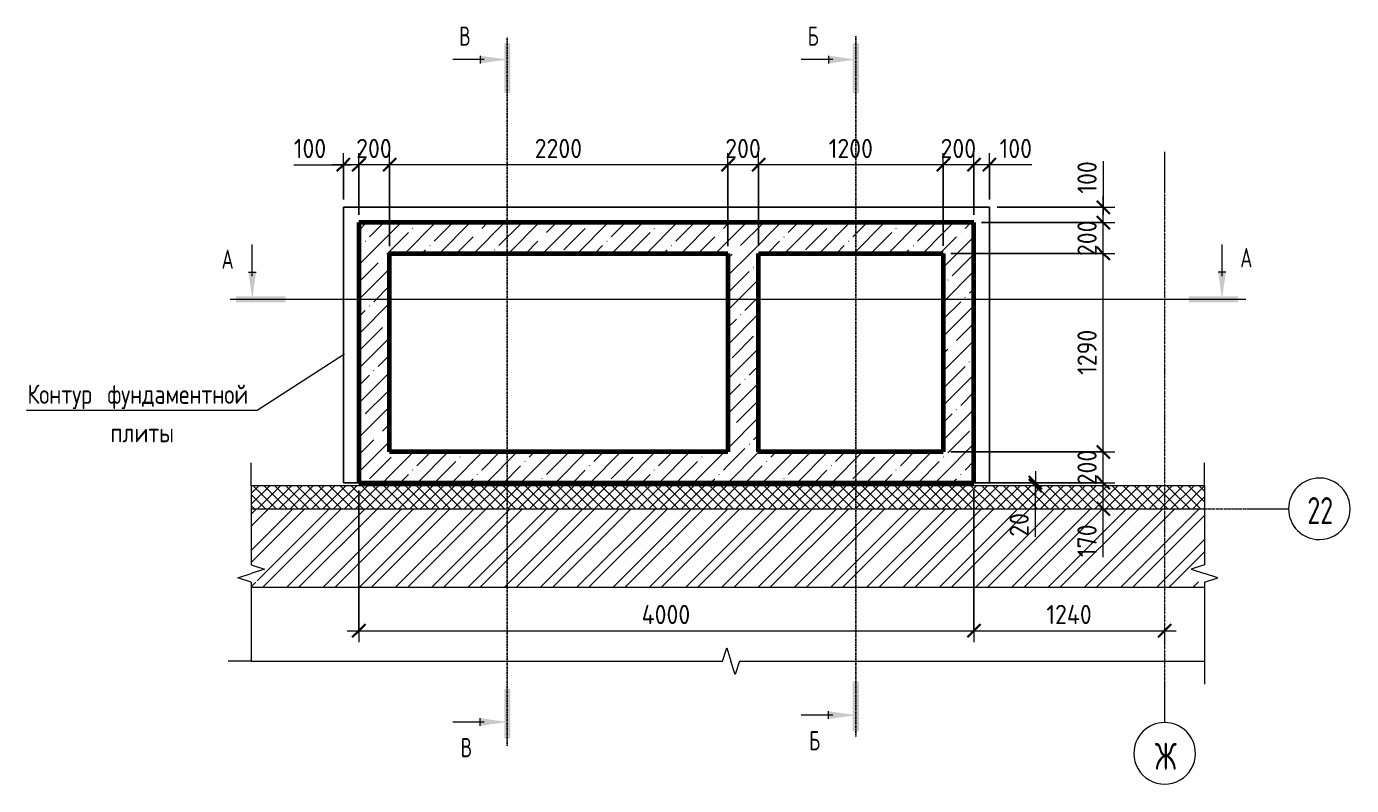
# Model space of a CAD drawing. Header units: millimetres. Extents: x -35166 to 26009, y -4005 to 79300.
# Drawn here: x -26563 to -17947, y 74367 to 79300 of the extents above; entities that cross this region are included whole.
import ezdxf

# ---------------------------------------------------------------- set-up
doc = ezdxf.new("R2010")
doc.units = ezdxf.units.MM
doc.linetypes.add('02 Штрихпунктирная _20 мм_', pattern=[25, 20, -2.5, 0, -2.5])
doc.linetypes.add('04 Пунктир 10мм', pattern=[10, 0, -10])
for name, color, linetype, lineweight in [('AA_Dim', 7, 'Continuous', 9), ('AA_Dim-50', 7, 'Continuous', 9), ('AA_Oformlenie', 7, 'Continuous', 9), ('AA_Razrez', 7, 'Continuous', 9), ('AA_Vinoska', 7, 'Continuous', 9), ('AF_Stena', 7, 'Continuous', 9), ('Оси', 7, 'Continuous', 9)]:
    doc.layers.add(name, color=color, linetype=linetype, lineweight=lineweight)
doc.layers.add('AF_Stena_Опалубка', color=7, linetype='Continuous', lineweight=20, true_color=0x0063c6)
doc.layers.add('KR_Fundament', color=7, linetype='Continuous', lineweight=20, true_color=0x804000)
doc.styles.add('GOST Common', font='GOST_Common.ttf', dxfattribs={"width": 0.85, "height": 125})
doc.styles.add('ISOCPEUR', font='isocpeur.TTF', dxfattribs={"width": 0.7, "height": 125})
doc.styles.add('ISOCPEUR_1', font='isocpeur.TTF', dxfattribs={"width": 0.9, "height": 125})
doc.styles.add('ISOCPEUR_3', font='isocpeur.TTF', dxfattribs={"width": 0.7, "height": 175})
doc.dimstyles.new('00_Точн_3_знака__прозр_', dxfattribs={"dimscale": 304.8, "dimtxt": 125.344371, "dimasz": 0.278871, "dimexe": 0.246063, "dimexo": 0.164042, "dimgap": 0.016404, "dimtad": 1, "dimdec": 3, "dimrnd": 0.001, "dimdsep": 46, "dimtxsty": 'ISOCPEUR_1', "dimblk1": 'OBLIQUE', "dimblk2": 'OBLIQUE', "dimsah": 1, "dimcen": 0.09, "dimdle": 0.246063, "dimazin": 0, "dimtfac": 1, "dimtdec": 4, "dimtix": 1, "dimtmove": 1, "dimatfit": 3, "dimfxl": 1, "dimtvp": 1, "dimtolj": 1, "dimtzin": 0, "dimlwd": 18, "dimlwe": 18, "dimarcsym": 2})
doc.dimstyles.new('00_Точн_3_знака__прозр__1', dxfattribs={"dimscale": 304.8, "dimtxt": 125.344371, "dimasz": 0.278871, "dimexe": 0.246063, "dimexo": 0.164042, "dimgap": 0.016404, "dimtad": 1, "dimdec": 3, "dimrnd": 0.001, "dimdsep": 46, "dimtxsty": 'ISOCPEUR_1', "dimblk1": 'OBLIQUE', "dimblk2": 'OBLIQUE', "dimsah": 1, "dimcen": 0.09, "dimdle": 0.246063, "dimazin": 0, "dimtfac": 1, "dimtdec": 4, "dimtix": 1, "dimtmove": 0, "dimatfit": 3, "dimfxl": 1, "dimtvp": 1, "dimtolj": 1, "dimtzin": 0, "dimlwd": 18, "dimlwe": 18, "dimarcsym": 2})
pattern_1 = [(45, (-54556.73, 0), (-112.2532, 112.2532), []), (45, (-54444.48, 0), (-112.2532, 112.2532), [198.438, -39.688, 1.676, -38.011])]

# ---------------------------------------------------------------- blocks, each defined once
blk = doc.blocks.new('011_ЛинияОбрыва _ЭлУзла_Линия_ - Тип 1-3863810-План СТм на отм_ -1_700 Опл')
at = {"layer": 'AA_Oformlenie'}
for p, q in [((0, 0), (515, 0)), ((626.3, 0), (1140, 0))]:
    blk.add_line(p, q, dxfattribs=at)
blk = doc.blocks.new('011_ЛинияОбрыва _ЭлУзла_Линия_ - Тип 1-3863782-План СТм на отм_ -1_700 Опл')
at = {"layer": 'AA_Oformlenie'}
for p, q in [((0, 0), (3065, 0)), ((3176.3, 0), (6200, 0))]:
    blk.add_line(p, q, dxfattribs=at)
blk = doc.blocks.new('011_ЛинияОбрыва _ЭлУзла_Линия_ - Тип 1-3863862-План СТм на отм_ -1_700 Опл')
at = {"layer": 'AA_Oformlenie'}
for p, q in [((0, 0), (515, 0)), ((626.3, 0), (1140, 0))]:
    blk.add_line(p, q, dxfattribs=at)
blk = doc.blocks.new('Разрез - Номер узла_ сзади-394133-План СТм на отм_ -1_700 Опл')
at = {"layer": 'AA_Razrez'}
for points in [[(7.33, 0.4), (7.33, -0.39), (0.87, -0.39), (0.87, 0.4)], [(3.5, -3.53), (2.5, -3.53), (3, 0)]]:
    blk.add_hatch(color=256, dxfattribs=at).paths.add_polyline_path(points)
for p, q in [((3, -3), (3, -7.1)), ((2.5, -3.53), (3.5, -3.53))]:
    blk.add_line(p, q, dxfattribs=at)
blk = doc.blocks.new('Разрез - Номер узла_ спереди-394134-План СТм на отм_ -1_700 Опл')
at = {"layer": 'AA_Razrez'}
for points in [[(7.33, 0.4), (7.33, -0.39), (0.87, -0.39), (0.87, 0.4)], [(3.5, -3.53), (2.5, -3.53), (3, 0)]]:
    blk.add_hatch(color=256, dxfattribs=at).paths.add_polyline_path(points)
for p, q in [((3, -3), (3, -7.1)), ((2.5, -3.53), (3.5, -3.53))]:
    blk.add_line(p, q, dxfattribs=at)
blk = doc.blocks.new('DIMBLOCK6-План СТм на отм_ -1_700 Опл')
at = {"layer": 'AA_Dim-50', "color": 30, "lineweight": 18, "true_color": 0xff8000, "transparency": 16777216}
for p, q in [((-20351.9, 76335), (-19486.3, 76335)), ((-19561.3, 76335), (-20351.9, 76335)), ((-19561.3, 76090), (-19561.3, 76335)), ((-19561.3, 76111.9), (-19561.3, 76250)), ((-19571.4, 76165), (-19486.3, 76165)), ((-19561.3, 76165), (-19571.4, 76165)), ((-19561.3, 75851.4), (-19561.3, 76111.9))]:
    blk.add_line(p, q, dxfattribs=at)
at = {"layer": 'AA_Dim-50', "color": 30, "lineweight": 30, "true_color": 0xff8000, "transparency": 16777216}
for p, q in [((-19561.3, 76335), (-19603.8, 76377.5)), ((-19561.3, 76335), (-19518.8, 76292.5)), ((-19561.3, 76165), (-19603.8, 76207.5)), ((-19561.3, 76165), (-19518.8, 76122.5))]:
    blk.add_line(p, q, dxfattribs=at)
at = {"layer": 'AA_Dim-50', "color": 0, "lineweight": 18, "transparency": 16777216, "insert": (-19729.1, 75851.4), "char_height": 125, "width": 252.581, "attachment_point": 1, "rotation": 90, "line_spacing_factor": 1.135194, "style": 'ISOCPEUR_1'}
blk.add_mtext('170', dxfattribs=at)
blk = doc.blocks.new('_Oblique')
at = {"color": 0, "linetype": 'ByBlock', "lineweight": -2}
blk.add_line((-0.5, -0.5), (0.5, 0.5), dxfattribs=at)
blk = doc.blocks.new('DIMBLOCK7-План СТм на отм_ -1_700 Опл')
at = {"layer": 'AA_Dim-50', "color": 30, "lineweight": 18, "true_color": 0xff8000, "transparency": 16777216}
for p, q in [((-20551.9, 76535), (-19486.3, 76535)), ((-19561.3, 76535), (-20551.9, 76535)), ((-19561.3, 76335), (-19561.3, 76535)), ((-20351.9, 76335), (-19486.3, 76335)), ((-19561.3, 76335), (-20351.9, 76335))]:
    blk.add_line(p, q, dxfattribs=at)
at = {"layer": 'AA_Dim-50', "color": 30, "lineweight": 30, "true_color": 0xff8000, "transparency": 16777216}
for p, q in [((-19561.3, 76535), (-19603.8, 76577.5)), ((-19561.3, 76535), (-19518.8, 76492.5)), ((-19561.3, 76335), (-19603.8, 76377.5)), ((-19561.3, 76335), (-19518.8, 76292.5))]:
    blk.add_line(p, q, dxfattribs=at)
at = {"layer": 'AA_Dim-50', "color": 0, "lineweight": 18, "transparency": 16777216, "insert": (-19729.1, 76317.9), "char_height": 125, "width": 280.961, "attachment_point": 1, "rotation": 90, "line_spacing_factor": 1.135194, "style": 'ISOCPEUR_1'}
blk.add_mtext('200', dxfattribs=at)
blk = doc.blocks.new('DIMBLOCK8-План СТм на отм_ -1_700 Опл')
at = {"layer": 'AA_Dim-50', "color": 30, "lineweight": 18, "true_color": 0xff8000, "transparency": 16777216}
for p, q in [((-20551.9, 77825), (-19486.3, 77825)), ((-19561.3, 77825), (-20551.9, 77825)), ((-19561.3, 76535), (-19561.3, 77825)), ((-20551.9, 76535), (-19486.3, 76535)), ((-19561.3, 76535), (-20551.9, 76535))]:
    blk.add_line(p, q, dxfattribs=at)
at = {"layer": 'AA_Dim-50', "color": 30, "lineweight": 30, "true_color": 0xff8000, "transparency": 16777216}
for p, q in [((-19561.3, 77825), (-19603.8, 77867.5)), ((-19561.3, 77825), (-19518.8, 77782.5)), ((-19561.3, 76535), (-19603.8, 76577.5)), ((-19561.3, 76535), (-19518.8, 76492.5))]:
    blk.add_line(p, q, dxfattribs=at)
at = {"layer": 'AA_Dim-50', "color": 0, "lineweight": 18, "transparency": 16777216, "insert": (-19729.1, 77035.7), "char_height": 125, "width": 346.234, "attachment_point": 1, "rotation": 90, "line_spacing_factor": 1.135194, "style": 'ISOCPEUR_1'}
blk.add_mtext('1290', dxfattribs=at)
blk = doc.blocks.new('DIMBLOCK9-План СТм на отм_ -1_700 Опл')
at = {"layer": 'AA_Dim-50', "color": 30, "lineweight": 30, "true_color": 0xff8000, "transparency": 16777216}
for p, q in [((-19561.3, 78025), (-19603.8, 78067.5)), ((-19561.3, 78025), (-19518.8, 77982.5)), ((-19561.3, 77825), (-19603.8, 77867.5)), ((-19561.3, 77825), (-19518.8, 77782.5))]:
    blk.add_line(p, q, dxfattribs=at)
at = {"layer": 'AA_Dim-50', "color": 30, "lineweight": 18, "true_color": 0xff8000, "transparency": 16777216}
for p, q in [((-20351.9, 78025), (-19486.3, 78025)), ((-19561.3, 78025), (-20351.9, 78025)), ((-19561.3, 77825), (-19561.3, 78025)), ((-20551.9, 77825), (-19486.3, 77825)), ((-19561.3, 77825), (-20551.9, 77825))]:
    blk.add_line(p, q, dxfattribs=at)
at = {"layer": 'AA_Dim-50', "color": 0, "lineweight": 18, "transparency": 16777216, "insert": (-19729.1, 77807.9), "char_height": 125, "width": 280.961, "attachment_point": 1, "rotation": 90, "line_spacing_factor": 1.135194, "style": 'ISOCPEUR_1'}
blk.add_mtext('200', dxfattribs=at)
blk = doc.blocks.new('DIMBLOCK10-План СТм на отм_ -1_700 Опл')
at = {"layer": 'AA_Dim-50', "color": 30, "lineweight": 18, "true_color": 0xff8000, "transparency": 16777216}
for p, q in [((-19561.3, 78424.2), (-19561.3, 78163.8)), ((-19561.3, 78025), (-19561.3, 78200)), ((-19561.3, 78163.8), (-19561.3, 78075)), ((-20251.9, 78125), (-19486.3, 78125)), ((-19561.3, 78125), (-20251.9, 78125)), ((-20351.9, 78025), (-19486.3, 78025)), ((-19561.3, 78025), (-20351.9, 78025))]:
    blk.add_line(p, q, dxfattribs=at)
at = {"layer": 'AA_Dim-50', "color": 30, "lineweight": 30, "true_color": 0xff8000, "transparency": 16777216}
for p, q in [((-19561.3, 78125), (-19603.8, 78167.5)), ((-19561.3, 78025), (-19603.8, 78067.5)), ((-19561.3, 78125), (-19518.8, 78082.5)), ((-19561.3, 78025), (-19518.8, 77982.5))]:
    blk.add_line(p, q, dxfattribs=at)
at = {"layer": 'AA_Dim-50', "color": 0, "lineweight": 18, "transparency": 16777216, "insert": (-19729.1, 78213.8), "char_height": 125, "width": 252.581, "attachment_point": 1, "rotation": 90, "line_spacing_factor": 1.135194, "style": 'ISOCPEUR_1'}
blk.add_mtext('100', dxfattribs=at)
blk = doc.blocks.new('DIMBLOCK11-План СТм на отм_ -1_700 Опл')
at = {"layer": 'AA_Dim-50', "color": 30, "lineweight": 18, "true_color": 0xff8000, "transparency": 16777216}
for p, q in [((-20401.9, 78075), (-20401.9, 78476.7)), ((-20301.9, 78175), (-20301.9, 78476.7)), ((-20226.9, 78401.7), (-20401.9, 78401.7)), ((-20401.9, 78401.7), (-20401.9, 78075)), ((-20285, 78401.7), (-20351.9, 78401.7)), ((-20301.9, 78401.7), (-20301.9, 78175)), ((-20024.6, 78401.7), (-20285, 78401.7))]:
    blk.add_line(p, q, dxfattribs=at)
at = {"layer": 'AA_Dim-50', "color": 30, "lineweight": 30, "true_color": 0xff8000, "transparency": 16777216}
for p, q in [((-20401.9, 78401.7), (-20359.4, 78444.2)), ((-20301.9, 78401.7), (-20259.4, 78444.2)), ((-20401.9, 78401.7), (-20444.4, 78359.2)), ((-20301.9, 78401.7), (-20344.4, 78359.2))]:
    blk.add_line(p, q, dxfattribs=at)
at = {"layer": 'AA_Dim-50', "color": 0, "lineweight": 18, "transparency": 16777216, "insert": (-20235, 78569.6), "char_height": 125, "width": 252.581, "attachment_point": 1, "line_spacing_factor": 1.135194, "style": 'ISOCPEUR_1'}
blk.add_mtext('100', dxfattribs=at)
blk = doc.blocks.new('DIMBLOCK12-План СТм на отм_ -1_700 Опл')
at = {"layer": 'AA_Dim-50', "color": 30, "lineweight": 18, "true_color": 0xff8000, "transparency": 16777216}
for p, q in [((-20601.9, 77875), (-20601.9, 78476.7)), ((-20401.9, 78075), (-20401.9, 78476.7)), ((-20401.9, 78401.7), (-20601.9, 78401.7)), ((-20601.9, 78401.7), (-20601.9, 77875)), ((-20401.9, 78401.7), (-20401.9, 78075))]:
    blk.add_line(p, q, dxfattribs=at)
at = {"layer": 'AA_Dim-50', "color": 30, "lineweight": 30, "true_color": 0xff8000, "transparency": 16777216}
for p, q in [((-20601.9, 78401.7), (-20559.4, 78444.2)), ((-20401.9, 78401.7), (-20359.4, 78444.2)), ((-20601.9, 78401.7), (-20644.4, 78359.2)), ((-20401.9, 78401.7), (-20444.4, 78359.2))]:
    blk.add_line(p, q, dxfattribs=at)
at = {"layer": 'AA_Dim-50', "color": 0, "lineweight": 18, "transparency": 16777216, "insert": (-20619, 78569.6), "char_height": 125, "width": 280.961, "attachment_point": 1, "line_spacing_factor": 1.135194, "style": 'ISOCPEUR_1'}
blk.add_mtext('200', dxfattribs=at)
blk = doc.blocks.new('DIMBLOCK13-План СТм на отм_ -1_700 Опл')
at = {"layer": 'AA_Dim-50', "color": 30, "lineweight": 18, "true_color": 0xff8000, "transparency": 16777216}
for p, q in [((-21801.9, 77875), (-21801.9, 78476.7)), ((-20601.9, 77875), (-20601.9, 78476.7)), ((-20601.9, 78401.7), (-21801.9, 78401.7)), ((-21801.9, 78401.7), (-21801.9, 77875)), ((-20601.9, 78401.7), (-20601.9, 77875))]:
    blk.add_line(p, q, dxfattribs=at)
at = {"layer": 'AA_Dim-50', "color": 30, "lineweight": 30, "true_color": 0xff8000, "transparency": 16777216}
for p, q in [((-21801.9, 78401.7), (-21759.4, 78444.2)), ((-20601.9, 78401.7), (-20559.4, 78444.2)), ((-21801.9, 78401.7), (-21844.4, 78359.2)), ((-20601.9, 78401.7), (-20644.4, 78359.2))]:
    blk.add_line(p, q, dxfattribs=at)
at = {"layer": 'AA_Dim-50', "color": 0, "lineweight": 18, "transparency": 16777216, "insert": (-21346.2, 78569.6), "char_height": 125, "width": 346.234, "attachment_point": 1, "line_spacing_factor": 1.135194, "style": 'ISOCPEUR_1'}
blk.add_mtext('1200', dxfattribs=at)
blk = doc.blocks.new('DIMBLOCK14-План СТм на отм_ -1_700 Опл')
at = {"layer": 'AA_Dim-50', "color": 30, "lineweight": 18, "true_color": 0xff8000, "transparency": 16777216}
for p, q in [((-22001.9, 77871.5), (-22001.9, 78476.7)), ((-21801.9, 77875), (-21801.9, 78476.7)), ((-21801.9, 78401.7), (-22001.9, 78401.7)), ((-22001.9, 78401.7), (-22001.9, 77871.5)), ((-21801.9, 78401.7), (-21801.9, 77875))]:
    blk.add_line(p, q, dxfattribs=at)
at = {"layer": 'AA_Dim-50', "color": 30, "lineweight": 30, "true_color": 0xff8000, "transparency": 16777216}
for p, q in [((-22001.9, 78401.7), (-21959.4, 78444.2)), ((-21801.9, 78401.7), (-21759.4, 78444.2)), ((-22001.9, 78401.7), (-22044.4, 78359.2)), ((-21801.9, 78401.7), (-21844.4, 78359.2))]:
    blk.add_line(p, q, dxfattribs=at)
at = {"layer": 'AA_Dim-50', "color": 0, "lineweight": 18, "transparency": 16777216, "insert": (-22019, 78569.6), "char_height": 125, "width": 280.961, "attachment_point": 1, "line_spacing_factor": 1.135194, "style": 'ISOCPEUR_1'}
blk.add_mtext('200', dxfattribs=at)
blk = doc.blocks.new('DIMBLOCK15-План СТм на отм_ -1_700 Опл')
at = {"layer": 'AA_Dim-50', "color": 30, "lineweight": 18, "true_color": 0xff8000, "transparency": 16777216}
for p, q in [((-24201.9, 77871.5), (-24201.9, 78476.7)), ((-22001.9, 77871.5), (-22001.9, 78476.7)), ((-22001.9, 78401.7), (-24201.9, 78401.7)), ((-24201.9, 78401.7), (-24201.9, 77871.5)), ((-22001.9, 78401.7), (-22001.9, 77871.5))]:
    blk.add_line(p, q, dxfattribs=at)
at = {"layer": 'AA_Dim-50', "color": 30, "lineweight": 30, "true_color": 0xff8000, "transparency": 16777216}
for p, q in [((-24201.9, 78401.7), (-24159.4, 78444.2)), ((-22001.9, 78401.7), (-21959.4, 78444.2)), ((-24201.9, 78401.7), (-24244.4, 78359.2)), ((-22001.9, 78401.7), (-22044.4, 78359.2))]:
    blk.add_line(p, q, dxfattribs=at)
at = {"layer": 'AA_Dim-50', "color": 0, "lineweight": 18, "transparency": 16777216, "insert": (-23258, 78569.6), "char_height": 125, "width": 374.614, "attachment_point": 1, "line_spacing_factor": 1.135194, "style": 'ISOCPEUR_1'}
blk.add_mtext('2200', dxfattribs=at)
blk = doc.blocks.new('DIMBLOCK16-План СТм на отм_ -1_700 Опл')
at = {"layer": 'AA_Dim-50', "color": 30, "lineweight": 18, "true_color": 0xff8000, "transparency": 16777216}
for p, q in [((-24401.9, 78075), (-24401.9, 78476.7)), ((-24201.9, 77871.5), (-24201.9, 78476.7)), ((-24201.9, 78401.7), (-24401.9, 78401.7)), ((-24401.9, 78401.7), (-24401.9, 78075)), ((-24201.9, 78401.7), (-24201.9, 77871.5))]:
    blk.add_line(p, q, dxfattribs=at)
at = {"layer": 'AA_Dim-50', "color": 30, "lineweight": 30, "true_color": 0xff8000, "transparency": 16777216}
for p, q in [((-24401.9, 78401.7), (-24359.4, 78444.2)), ((-24201.9, 78401.7), (-24159.4, 78444.2)), ((-24401.9, 78401.7), (-24444.4, 78359.2)), ((-24201.9, 78401.7), (-24244.4, 78359.2))]:
    blk.add_line(p, q, dxfattribs=at)
at = {"layer": 'AA_Dim-50', "color": 0, "lineweight": 18, "transparency": 16777216, "insert": (-24419, 78569.6), "char_height": 125, "width": 280.961, "attachment_point": 1, "line_spacing_factor": 1.135194, "style": 'ISOCPEUR_1'}
blk.add_mtext('200', dxfattribs=at)
blk = doc.blocks.new('DIMBLOCK17-План СТм на отм_ -1_700 Опл')
at = {"layer": 'AA_Dim-50', "color": 30, "lineweight": 18, "true_color": 0xff8000, "transparency": 16777216}
for p, q in [((-24501.9, 78175), (-24501.9, 78476.7)), ((-24401.9, 78075), (-24401.9, 78476.7)), ((-24824.5, 78401.7), (-24564, 78401.7)), ((-24401.9, 78401.7), (-24576.9, 78401.7)), ((-24564, 78401.7), (-24451.9, 78401.7)), ((-24501.9, 78401.7), (-24501.9, 78175)), ((-24401.9, 78401.7), (-24401.9, 78075))]:
    blk.add_line(p, q, dxfattribs=at)
at = {"layer": 'AA_Dim-50', "color": 30, "lineweight": 30, "true_color": 0xff8000, "transparency": 16777216}
for p, q in [((-24501.9, 78401.7), (-24459.4, 78444.2)), ((-24401.9, 78401.7), (-24359.4, 78444.2)), ((-24501.9, 78401.7), (-24544.4, 78359.2)), ((-24401.9, 78401.7), (-24444.4, 78359.2))]:
    blk.add_line(p, q, dxfattribs=at)
at = {"layer": 'AA_Dim-50', "color": 0, "lineweight": 18, "transparency": 16777216, "insert": (-24824.5, 78569.6), "char_height": 125, "width": 252.581, "attachment_point": 1, "line_spacing_factor": 1.135194, "style": 'ISOCPEUR_1'}
blk.add_mtext('100', dxfattribs=at)
blk = doc.blocks.new('010_Текст с выноской - Текст 2 строки-3858658-План СТм на отм_ -1_700 Опл')
at = {"layer": 'AA_Vinoska'}
blk.add_line((-15, 0), (15, 0), dxfattribs=at)
blk = doc.blocks.new('Ось сетки - d_4мм-2765513-План СТм на отм_ -1_700 Опл')
at = {"layer": 'Оси', "color": 12, "true_color": 0xc80000}
for start, end in [(360, 180), (360, 180), (180, 360), (180, 360)]:
    blk.add_arc((0, 0), 4, start, end, dxfattribs=at)
blk = doc.blocks.new('DIMBLOCK18-План СТм на отм_ -1_700 Опл')
at = {"layer": 'AA_Dim-50', "color": 30, "lineweight": 18, "true_color": 0xff8000, "transparency": 16777216}
for p, q in [((-24401.9, 76285), (-24401.9, 75297.9)), ((-24401.9, 75372.9), (-24401.9, 76285)), ((-20401.9, 76285), (-20401.9, 75297.9)), ((-20401.9, 75372.9), (-20401.9, 76285)), ((-24476.9, 75372.9), (-20401.9, 75372.9))]:
    blk.add_line(p, q, dxfattribs=at)
at = {"layer": 'AA_Dim-50', "color": 30, "lineweight": 30, "true_color": 0xff8000, "transparency": 16777216}
for p, q in [((-24401.9, 75372.9), (-24359.4, 75415.4)), ((-20401.9, 75372.9), (-20359.4, 75415.4)), ((-24401.9, 75372.9), (-24444.4, 75330.4)), ((-20401.9, 75372.9), (-20444.4, 75330.4))]:
    blk.add_line(p, q, dxfattribs=at)
at = {"layer": 'AA_Dim-50', "color": 0, "lineweight": 18, "transparency": 16777216, "insert": (-22562.7, 75540.8), "char_height": 125, "width": 385.966, "attachment_point": 1, "line_spacing_factor": 1.135194, "style": 'ISOCPEUR_1'}
blk.add_mtext('4000', dxfattribs=at)
blk = doc.blocks.new('DIMBLOCK19-План СТм на отм_ -1_700 Опл')
at = {"layer": 'AA_Dim-50', "color": 30, "lineweight": 18, "true_color": 0xff8000, "transparency": 16777216}
for p, q in [((-20401.9, 76285), (-20401.9, 75297.9)), ((-20401.9, 75372.9), (-20401.9, 76285)), ((-20401.9, 75372.9), (-19086.9, 75372.9)), ((-19161.9, 75383.1), (-19161.9, 75297.9)), ((-19161.9, 75372.9), (-19161.9, 75383.1))]:
    blk.add_line(p, q, dxfattribs=at)
at = {"layer": 'AA_Dim-50', "color": 30, "lineweight": 30, "true_color": 0xff8000, "transparency": 16777216}
for p, q in [((-20401.9, 75372.9), (-20359.4, 75415.4)), ((-19161.9, 75372.9), (-19119.4, 75415.4)), ((-20401.9, 75372.9), (-20444.4, 75330.4)), ((-19161.9, 75372.9), (-19204.4, 75330.4))]:
    blk.add_line(p, q, dxfattribs=at)
at = {"layer": 'AA_Dim-50', "color": 0, "lineweight": 18, "transparency": 16777216, "insert": (-19930.9, 75540.8), "char_height": 125, "width": 357.586, "attachment_point": 1, "line_spacing_factor": 1.135194, "style": 'ISOCPEUR_1'}
blk.add_mtext('1240', dxfattribs=at)
blk = doc.blocks.new('DIMBLOCK20-План СТм на отм_ -1_700 Опл')
at = {"layer": 'AA_Dim-50', "color": 30, "lineweight": 18, "true_color": 0xff8000, "transparency": 16777216}
for p, q in [((-20351.9, 76335), (-19927.6, 76335)), ((-20002.6, 76335), (-20351.9, 76335)), ((-20002.6, 76410), (-20002.6, 76240)), ((-19992.5, 76315), (-20077.6, 76315)), ((-20002.6, 76189.7), (-20002.6, 76325)), ((-20002.6, 76315), (-19992.5, 76315)), ((-20002.6, 75983.6), (-20002.6, 76189.7))]:
    blk.add_line(p, q, dxfattribs=at)
at = {"layer": 'AA_Dim-50', "color": 30, "lineweight": 30, "true_color": 0xff8000, "transparency": 16777216}
for p, q in [((-20002.6, 76335), (-20045.1, 76377.5)), ((-20002.6, 76315), (-20045.1, 76357.5)), ((-20002.6, 76335), (-19960.1, 76292.5)), ((-20002.6, 76315), (-19960.1, 76272.5))]:
    blk.add_line(p, q, dxfattribs=at)
at = {"layer": 'AA_Dim-50', "color": 0, "lineweight": 18, "transparency": 16777216, "insert": (-20170.5, 75983.6), "char_height": 125, "width": 187.307, "attachment_point": 1, "rotation": 90, "line_spacing_factor": 1.135194, "style": 'ISOCPEUR_1'}
blk.add_mtext('20', dxfattribs=at)

msp = doc.modelspace()

# ---------------------------------------------------------------- hatches: boundary and pattern name
at = {"layer": 'AF_Stena'}
h = msp.add_hatch(dxfattribs=at)
h.set_pattern_fill('FP_3', color=256, style=0, pattern_type=2)
h.set_pattern_definition(pattern_1)
h.paths.add_polyline_path([(-24201.8975, 76335), (-24201.8975, 78025), (-24401.8975, 78025), (-24401.8975, 76335)])
h = msp.add_hatch(dxfattribs=at)
h.set_pattern_fill('FP_3', color=256, style=0, pattern_type=2)
h.set_pattern_definition(pattern_1)
h.paths.add_polyline_path([(-22001.8975, 77825), (-22001.8975, 78025), (-24201.8975, 78025), (-24201.8975, 77825), (-22021.5818, 77825)])
h = msp.add_hatch(dxfattribs=at)
h.set_pattern_fill('FP_3', color=256, style=0, pattern_type=2)
h.set_pattern_definition(pattern_1)
h.paths.add_polyline_path([(-21801.8975, 77825), (-20601.8975, 77825), (-20601.8975, 78025), (-22001.8975, 78025), (-22001.8975, 77825)])
h = msp.add_hatch(dxfattribs=at)
h.set_pattern_fill('FP_3', color=256, style=0, pattern_type=2)
h.set_pattern_definition(pattern_1)
h.paths.add_polyline_path([(-20401.8975, 76335), (-20401.8975, 78025), (-20601.8975, 78025), (-20601.8975, 76335)])
h = msp.add_hatch(dxfattribs=at)
h.set_pattern_fill('FP_3', color=256, style=0, pattern_type=2)
h.set_pattern_definition(pattern_1)
h.paths.add_polyline_path([(-21801.8975, 76535), (-21801.8975, 77825), (-22001.8975, 77825), (-22001.8975, 76535)])
h = msp.add_hatch(dxfattribs=at)
h.set_pattern_fill('FP_3', color=256, style=0, pattern_type=2)
h.set_pattern_definition(pattern_1)
h.paths.add_polyline_path([(-24201.8975, 76335), (-22001.8975, 76335), (-22001.8975, 76535), (-24201.8975, 76535)])
h = msp.add_hatch(dxfattribs=at)
h.set_pattern_fill('FP_3', color=256, style=0, pattern_type=2)
h.set_pattern_definition(pattern_1)
h.paths.add_polyline_path([(-20601.8975, 76335), (-20601.8975, 76535), (-22001.8975, 76535), (-22001.8975, 76335)])
h = msp.add_hatch(dxfattribs=at)
h.set_pattern_fill('FP_1', color=256, style=0, pattern_type=2)
h.set_pattern_definition([(45, (-54556.735, 0), (-35.35534, 35.35534), []), (135, (-54556.735, 0), (-35.35534, -35.35534), [])])
h.paths.add_polyline_path([(-22021.5818, 76165), (-18901.8975, 76165), (-18901.8975, 76315), (-25101.8975, 76315), (-25101.8975, 76165)])
h = msp.add_hatch(dxfattribs=at)
h.set_pattern_fill('FP_2', color=256, style=0, pattern_type=2)
h.set_pattern_definition([(45, (-54556.73, 0), (-117.8662, 117.8662), []), (45, (-54478.16, 0), (-117.8662, 117.8662), [])])
h.paths.add_polyline_path([(-22021.5818, 75655), (-18901.8975, 75655), (-18901.8975, 75688.6913), (-18941.1502, 75688.6913), (-18941.1502, 75745), (-18901.8975, 75745), (-18988.5, 75772.5), (-18901.8975, 75800), (-18901.8975, 76165), (-25101.8975, 76165), (-25101.8975, 75800), (-25015.295, 75772.5), (-25101.8975, 75745), (-25062.6448, 75745), (-25062.6448, 75688.6913), (-25101.8975, 75688.6913), (-25101.8975, 75655), (-25015.295, 75655)])

# ---------------------------------------------------------------- linework, layer by layer
at = {"layer": 'AA_Razrez', "color": 7, "linetype": '04 Пунктир 10мм', "true_color": 0xffffff}
for p, q in [((-23436.3758, 74629.2019), (-23436.3758, 79235.0983)), ((-21170.4099, 79235.0983), (-21170.4099, 74674.2743)), ((-18639.0381, 77527.6754), (-25244.6184, 77527.6754))]:
    msp.add_line(p, q, dxfattribs=at)
at = {"layer": 'AA_Vinoska'}
for p, q in [((-24494.4589, 77170.3818), (-25062.6866, 76803.254)), ((-25101.8975, 76315), (-25101.8975, 76465)), ((-18901.8975, 76315), (-18901.8975, 76465)), ((-25188.5476, 75716.8457), (-25101.8975, 75745)), ((-25101.8975, 75800), (-25015.295, 75772.5)), ((-25015.295, 75772.5), (-25101.8975, 75745)), ((-18901.8975, 75800), (-18988.5, 75772.5)), ((-18988.5, 75772.5), (-18901.8975, 75745)), ((-18815.2474, 75716.8457), (-18901.8975, 75745)), ((-25101.8975, 75688.6913), (-25188.5476, 75716.8457)), ((-18901.8975, 75688.6913), (-18815.2474, 75716.8457)), ((-22036.8975, 75175), (-22009.3975, 75261.6025)), ((-22009.3975, 75261.6025), (-21981.8975, 75175)), ((-25101.8975, 75175), (-25251.8975, 75175)), ((-21953.7432, 75088.3499), (-21981.8975, 75175)), ((-21925.5888, 75175), (-21953.7432, 75088.3499)), ((-18901.8975, 75175), (-18901.8975, 75025))]:
    msp.add_line(p, q, dxfattribs=at)
at = {"layer": 'AF_Stena_Опалубка', "lineweight": 60}
for p, q in [((-24401.8975, 78025), (-24401.8975, 76335)), ((-24201.8975, 78025), (-24401.8975, 78025)), ((-22001.8975, 78025), (-24201.8975, 78025)), ((-20601.8975, 78025), (-22001.8975, 78025)), ((-20401.8975, 78025), (-20601.8975, 78025)), ((-20401.8975, 76335), (-20401.8975, 78025)), ((-24201.8975, 77825), (-22001.8975, 77825)), ((-24201.8975, 76535), (-24201.8975, 77825)), ((-22001.8975, 77825), (-22001.8975, 76535)), ((-21801.8975, 77825), (-20601.8975, 77825)), ((-21801.8975, 76535), (-21801.8975, 77825)), ((-20601.8975, 77825), (-20601.8975, 76535)), ((-22001.8975, 76535), (-24201.8975, 76535)), ((-20601.8975, 76535), (-21801.8975, 76535)), ((-24401.8975, 76335), (-24201.8975, 76335)), ((-24201.8975, 76335), (-22001.8975, 76335)), ((-22001.8975, 76335), (-20601.8975, 76335)), ((-20601.8975, 76335), (-20401.8975, 76335))]:
    msp.add_line(p, q, dxfattribs=at)
at = {"layer": 'AF_Stena_Опалубка'}
for p, q in [((-18901.8975, 76315), (-25101.8975, 76315)), ((-25101.8975, 75655), (-18901.8975, 75655))]:
    msp.add_line(p, q, dxfattribs=at)
at = {"layer": 'AF_Stena_Опалубка', "color": 7}
msp.add_line((-25101.8975, 76165), (-18901.8975, 76165), dxfattribs=at)
at = {"layer": 'KR_Fundament'}
for p, q in [((-24501.8975, 76335), (-24501.8975, 78125)), ((-24501.8975, 78125), (-20301.8975, 78125)), ((-20301.8975, 78125), (-24501.8975, 78125)), ((-24501.8975, 78125), (-24501.8975, 76335)), ((-20301.8975, 78125), (-20301.8975, 76335)), ((-20301.8975, 76335), (-20301.8975, 78125)), ((-20301.8975, 76335), (-24501.8975, 76335)), ((-24501.8975, 76335), (-20301.8975, 76335))]:
    msp.add_line(p, q, dxfattribs=at)
at = {"layer": 'Оси'}
for p, q in [((-19161.8975, 78485.8276), (-19161.8975, 78235.8276)), ((-25101.8975, 76165), (-24851.8975, 76165)), ((-18605.946, 76165), (-18355.946, 76165)), ((-19161.8975, 75025.7084), (-19161.8975, 74775.7084))]:
    msp.add_line(p, q, dxfattribs=at)
at = {"layer": 'Оси', "linetype": '02 Штрихпунктирная _20 мм_'}
for p, q in [((-19161.8975, 78235.8276), (-19161.8975, 75025.7084)), ((-24851.8975, 76165), (-18605.946, 76165))]:
    msp.add_line(p, q, dxfattribs=at)

# ---------------------------------------------------------------- block references
at = {"layer": 'AA_Oformlenie', "rotation": 270}
for name, p in [('011_ЛинияОбрыва _ЭлУзла_Линия_ - Тип 1-3863810-План СТм на отм_ -1_700 Опл', (-25101.8975, 76315)), ('011_ЛинияОбрыва _ЭлУзла_Линия_ - Тип 1-3863862-План СТм на отм_ -1_700 Опл', (-18901.8975, 76315))]:
    msp.add_blockref(name, p, dxfattribs=at)
at = {"layer": 'AA_Oformlenie'}
msp.add_blockref('011_ЛинияОбрыва _ЭлУзла_Линия_ - Тип 1-3863782-План СТм на отм_ -1_700 Опл', (-25101.8975, 75175), dxfattribs=at)
at = {"layer": 'AA_Razrez', "xscale": 49.99999999999998, "yscale": 49.99999999999998, "zscale": 49.99999999999998}
for p, rotation in [((-23436.3758, 79235.0983), 269.9999999999998), ((-21170.4099, 79235.0983), 269.9999999999996), ((-18639.0381, 77527.6754), 180)]:
    msp.add_blockref('Разрез - Номер узла_ спереди-394134-План СТм на отм_ -1_700 Опл', p, dxfattribs=dict(at, rotation=rotation))
at = {"layer": 'AA_Razrez', "extrusion": (0, 0, -1), "xscale": 49.99999999999998, "yscale": 49.99999999999998, "zscale": 49.99999999999998}
for p, rotation in [((25244.6184, 77527.6754), 180), ((23436.3758, 74629.2019), 90.00000000000001), ((21170.4099, 74674.2743), 90.00000000000053)]:
    msp.add_blockref('Разрез - Номер узла_ сзади-394133-План СТм на отм_ -1_700 Опл', p, dxfattribs=dict(at, rotation=rotation))
at = {"layer": 'AA_Vinoska', "xscale": 50, "yscale": 50, "zscale": 50, "rotation": 180}
msp.add_blockref('010_Текст с выноской - Текст 2 строки-3858658-План СТм на отм_ -1_700 Опл', (-25812.6866, 76803.254), dxfattribs=at)
at = {"layer": 'Оси', "color": 12, "true_color": 0xc80000, "xscale": 49.99999999999998, "yscale": 49.99999999999998, "zscale": 49.99999999999998}
for p, rotation in [((-18155.946, 76165), 269.9999999999995), ((-19161.8975, 74575.7084), 180)]:
    msp.add_blockref('Ось сетки - d_4мм-2765513-План СТм на отм_ -1_700 Опл', p, dxfattribs=dict(at, rotation=rotation))

# ---------------------------------------------------------------- texts
at = {"layer": 'AA_Razrez', "char_height": 125, "attachment_point": 1, "style": 'ISOCPEUR'}
for s, insert, width in [('\\fISOCPEUR|b0|i0|c204|p34|;\\W.7;В', (-23748.9193, 79299.8289), 84.177187), ('\\fISOCPEUR|b0|i0|c204|p34|;\\W.7;Б', (-21482.9535, 79299.8289), 84.177187), ('\\fISOCPEUR|b0|i0|c204|p34|;\\W.7;А', (-25294.4646, 77850.2412), 95.400812), ('\\fISOCPEUR|b0|i0|c204|p34|;\\W.7;А', (-18670.3918, 77859.8283), 95.400812), ('\\fISOCPEUR|b0|i0|c204|p34|;\\W.7;Б', (-21473.3664, 74720.5124), 84.177187), ('\\fISOCPEUR|b0|i0|c204|p34|;\\W.7;В', (-23739.3323, 74675.44), 84.177187)]:
    msp.add_mtext(s, dxfattribs=dict(at, insert=insert, width=width))
at = {"layer": 'AA_Vinoska', "char_height": 125, "attachment_point": 1, "style": 'GOST Common'}
for s, insert, width in [('Контур', (-26556.8757, 76972.3692), 586.033562), ('\\fGOST Common|b0|i0|c204|p34|;\\W.85; ', (-26073.3496, 76972.3692), 44.293234), ('фундаментной', (-26036.8041, 76972.3692), 1172.067125), ('плиты', (-26017.1257, 76722.3692), 494.039922)]:
    msp.add_mtext(s, dxfattribs=dict(at, insert=insert, width=width))
at = {"layer": 'Оси', "char_height": 175, "attachment_point": 1, "style": 'ISOCPEUR_3'}
for s, insert, width in [('22', (-18233.9324, 76241.257), 207.637062), ('\\fISOCPEUR|b0|i0|c204|p34|;\\W.7;Ж', (-19225.5322, 74644.3115), 148.713031)]:
    msp.add_mtext(s, dxfattribs=dict(at, insert=insert, width=width))

# ---------------------------------------------------------------- dimensions: what is measured, and where the dimension line sits
at = {"layer": 'AA_Dim', "color": 30, "lineweight": 18, "true_color": 0xff8000}
for base, p1, p2, picture, middle in [((-24501.8975, 78401.7341), (-24401.8975, 78025), (-24501.8975, 78125), 'DIMBLOCK17-План СТм на отм_ -1_700 Опл', (-24698.2293, 78486.2406)), ((-20401.8975, 78401.7341), (-20301.8975, 78125), (-20401.8975, 78025), 'DIMBLOCK11-План СТм на отм_ -1_700 Опл', (-20108.7519, 78486.2406))]:
    dim = msp.add_linear_dim(base=base, p1=p1, p2=p2, dimstyle='00_Точн_3_знака__прозр_', override={"dimpost": '<>', "dimfxl": 141.421356}, dxfattribs=at)
    dim.commit()
    dim.dimension.update_dxf_attribs({"geometry": picture, "text_midpoint": middle, "dimtype": 160})
for base, p1, p2, override, picture, middle in [((-24401.8975, 78401.7341), (-24201.8975, 77821.4763), (-24401.8975, 78025), {"dimpost": '<>', "dimfxl": 285.345245}, 'DIMBLOCK16-План СТм на отм_ -1_700 Опл', (-24301.8975, 78469.2341)), ((-24201.8975, 78401.7341), (-22001.8975, 77821.4763), (-24201.8975, 77821.4763), {"dimpost": '<>', "dimfxl": 2200}, 'DIMBLOCK15-План СТм на отм_ -1_700 Опл', (-23101.8975, 78469.2341)), ((-22001.8975, 78401.7341), (-21801.8975, 77825), (-22001.8975, 77821.4763), {"dimpost": '<>', "dimfxl": 200.031039}, 'DIMBLOCK14-План СТм на отм_ -1_700 Опл', (-21901.8975, 78469.2341)), ((-21801.8975, 78401.7341), (-20601.8975, 77825), (-21801.8975, 77825), {"dimpost": '<>', "dimfxl": 1200}, 'DIMBLOCK13-План СТм на отм_ -1_700 Опл', (-21201.8975, 78469.2341)), ((-20601.8975, 78401.7341), (-20401.8975, 78025), (-20601.8975, 77825), {"dimpost": '<>', "dimfxl": 282.842712}, 'DIMBLOCK12-План СТм на отм_ -1_700 Опл', (-20501.8975, 78469.2341)), ((-20401.8975, 75372.9485), (-24401.8975, 76335), (-20401.8975, 76335), {"dimpost": '<>', "dimfxl": 4000}, 'DIMBLOCK18-План СТм на отм_ -1_700 Опл', (-22401.8975, 75440.4485)), ((-19161.8975, 75372.9485), (-20401.8975, 76335), (-19161.8975, 75433.0526), {"dimpost": '<>', "dimfxl": 1533.332694}, 'DIMBLOCK19-План СТм на отм_ -1_700 Опл', (-19781.8975, 75440.4485))]:
    dim = msp.add_linear_dim(base=base, p1=p1, p2=p2, dimstyle='00_Точн_3_знака__прозр__1', override=override, dxfattribs=at)
    dim.commit()
    dim.dimension.update_dxf_attribs({"geometry": picture, "text_midpoint": middle})
for base, p1, p2, override, picture, middle in [((-19561.2557, 78125), (-20401.8975, 78025), (-20301.8975, 78125), {"dimpost": '<>', "dimfxl": 141.421356}, 'DIMBLOCK10-План СТм на отм_ -1_700 Опл', (-19645.7621, 78340.0554)), ((-20002.6107, 76315), (-20401.8975, 76335), (-19942.5067, 76315), {"dimpost": '<>', "dimfxl": 459.826002}, 'DIMBLOCK20-План СТм на отм_ -1_700 Опл', (-20087.1172, 76077.265)), ((-19561.2557, 76335), (-19621.3597, 76165), (-20401.8975, 76335), {"dimpost": '<>', "dimfxl": 798.836163}, 'DIMBLOCK6-План СТм на отм_ -1_700 Опл', (-19645.7621, 75977.7114))]:
    dim = msp.add_linear_dim(base=base, p1=p1, p2=p2, angle=90, dimstyle='00_Точн_3_знака__прозр_', override=override, dxfattribs=at)
    dim.commit()
    dim.dimension.update_dxf_attribs({"geometry": picture, "text_midpoint": middle, "dimtype": 160, "text_rotation": 90})
for base, p1, p2, override, picture, middle in [((-19561.2557, 78025), (-20601.8975, 77825), (-20401.8975, 78025), {"dimpost": '<>', "dimfxl": 282.842712}, 'DIMBLOCK9-План СТм на отм_ -1_700 Опл', (-19628.7557, 77925)), ((-19561.2557, 77825), (-20601.8975, 76535), (-20601.8975, 77825), {"dimpost": '<>', "dimfxl": 1290}, 'DIMBLOCK8-План СТм на отм_ -1_700 Опл', (-19628.7557, 77180)), ((-19561.2557, 76535), (-20401.8975, 76335), (-20601.8975, 76535), {"dimpost": '<>', "dimfxl": 282.842712}, 'DIMBLOCK7-План СТм на отм_ -1_700 Опл', (-19628.7557, 76435))]:
    dim = msp.add_linear_dim(base=base, p1=p1, p2=p2, angle=90, dimstyle='00_Точн_3_знака__прозр__1', override=override, dxfattribs=at)
    dim.commit()
    dim.dimension.update_dxf_attribs({"geometry": picture, "text_midpoint": middle})

doc.saveas('drawing.dxf')
